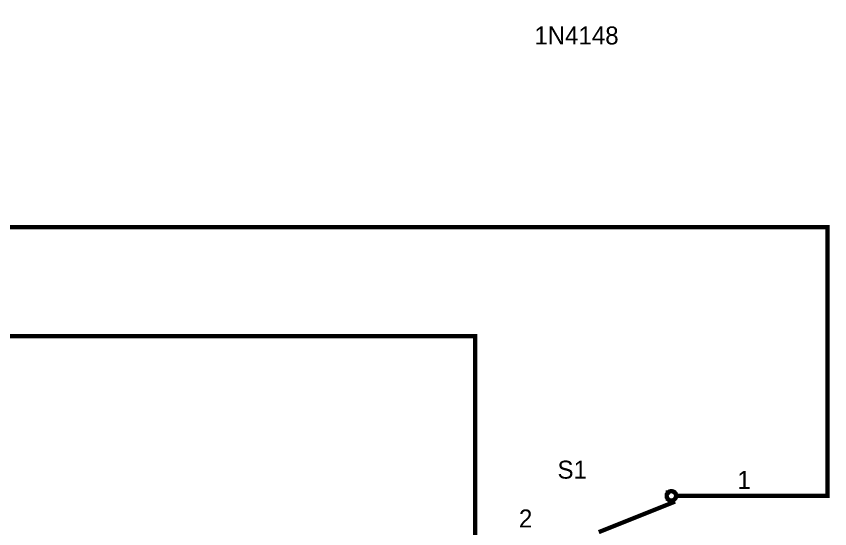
# Model space of a CAD drawing. Header units: inches. Extents: x 0 to 432, y 0 to 280.
# Drawn here: x 173.6 to 230.5, y 70.3 to 106.2 of the extents above; entities that cross this region are included whole.
import ezdxf

# ---------------------------------------------------------------- set-up
doc = ezdxf.new("R2010")
doc.units = ezdxf.units.IN
doc.layers.add('Sheet', color=255, linetype='Continuous')

msp = doc.modelspace()

# ---------------------------------------------------------------- linework, layer by layer
at = {"layer": 'Sheet'}
for points in [[(209.296, 59.945, 0.3, 0.3, 0), (205.747, 59.945, 0.3, 0.3, 0), (205.747, 83.82, 0.3, 0.3, 0), (68.586, 83.82, 0.3, 0.3, 0), (68.586, 167.629, 0.3, 0.3, 0), (81.794, 167.629, 0.3, 0.3, 0)], [(154.951, 91.434, 0.3, 0.3, 0), (230.388, 91.434, 0.3, 0.3, 0), (230.388, 72.646, 0.3, 0.3, 0), (224.536, 72.646, 0.3, 0.3, 0)], [(219.134, 72.646, 0.3, 0.3, 0), (219.134, 72.657, 0.3, 0.3, 0), (219.134, 72.68, 0.3, 0.3, 0), (219.134, 72.691, 0.3, 0.3, 0), (219.146, 72.714, 0.3, 0.3, 0), (219.146, 72.725, 0.3, 0.3, 0), (219.146, 72.747, 0.3, 0.3, 0), (219.157, 72.759, 0.3, 0.3, 0), (219.157, 72.77, 0.3, 0.3, 0), (219.168, 72.792, 0.3, 0.3, 0), (219.179, 72.803, 0.3, 0.3, 0), (219.179, 72.815, 0.3, 0.3, 0), (219.191, 72.826, 0.3, 0.3, 0), (219.202, 72.837, 0.3, 0.3, 0), (219.213, 72.848, 0.3, 0.3, 0), (219.224, 72.86, 0.3, 0.3, 0), (219.224, 72.882, 0.3, 0.3, 0), (219.247, 72.882, 0.3, 0.3, 0), (219.258, 72.893, 0.3, 0.3, 0), (219.269, 72.905, 0.3, 0.3, 0), (219.28, 72.916, 0.3, 0.3, 0), (219.292, 72.927, 0.3, 0.3, 0), (219.303, 72.927, 0.3, 0.3, 0), (219.314, 72.938, 0.3, 0.3, 0), (219.337, 72.949, 0.3, 0.3, 0), (219.348, 72.949, 0.3, 0.3, 0), (219.359, 72.961, 0.3, 0.3, 0), (219.382, 72.961, 0.3, 0.3, 0), (219.393, 72.961, 0.3, 0.3, 0), (219.415, 72.972, 0.3, 0.3, 0), (219.426, 72.972, 0.3, 0.3, 0), (219.449, 72.972, 0.3, 0.3, 0), (219.46, 72.972, 0.3, 0.3, 0)], [(219.46, 72.972, 0.3, 0.3, 0), (219.449, 72.972, 0.3, 0.3, 0), (219.426, 72.972, 0.3, 0.3, 0), (219.415, 72.972, 0.3, 0.3, 0), (219.393, 72.961, 0.3, 0.3, 0), (219.382, 72.961, 0.3, 0.3, 0), (219.359, 72.961, 0.3, 0.3, 0), (219.348, 72.949, 0.3, 0.3, 0), (219.337, 72.949, 0.3, 0.3, 0), (219.314, 72.938, 0.3, 0.3, 0), (219.303, 72.927, 0.3, 0.3, 0), (219.292, 72.927, 0.3, 0.3, 0), (219.28, 72.916, 0.3, 0.3, 0), (219.269, 72.905, 0.3, 0.3, 0), (219.258, 72.893, 0.3, 0.3, 0), (219.247, 72.882, 0.3, 0.3, 0), (219.224, 72.882, 0.3, 0.3, 0), (219.224, 72.86, 0.3, 0.3, 0), (219.213, 72.848, 0.3, 0.3, 0), (219.202, 72.837, 0.3, 0.3, 0), (219.191, 72.826, 0.3, 0.3, 0), (219.179, 72.815, 0.3, 0.3, 0), (219.179, 72.803, 0.3, 0.3, 0), (219.168, 72.792, 0.3, 0.3, 0), (219.157, 72.77, 0.3, 0.3, 0), (219.157, 72.759, 0.3, 0.3, 0), (219.146, 72.747, 0.3, 0.3, 0), (219.146, 72.725, 0.3, 0.3, 0), (219.146, 72.714, 0.3, 0.3, 0), (219.134, 72.691, 0.3, 0.3, 0), (219.134, 72.68, 0.3, 0.3, 0), (219.134, 72.657, 0.3, 0.3, 0), (219.134, 72.646, 0.3, 0.3, 0)], [(219.46, 72.972, 0.3, 0.3, 0), (219.471, 72.972, 0.3, 0.3, 0), (219.494, 72.972, 0.3, 0.3, 0), (219.505, 72.972, 0.3, 0.3, 0), (219.528, 72.961, 0.3, 0.3, 0), (219.539, 72.961, 0.3, 0.3, 0), (219.561, 72.961, 0.3, 0.3, 0), (219.572, 72.949, 0.3, 0.3, 0), (219.584, 72.949, 0.3, 0.3, 0), (219.606, 72.938, 0.3, 0.3, 0), (219.617, 72.927, 0.3, 0.3, 0), (219.629, 72.927, 0.3, 0.3, 0), (219.651, 72.916, 0.3, 0.3, 0), (219.662, 72.905, 0.3, 0.3, 0), (219.674, 72.893, 0.3, 0.3, 0), (219.685, 72.882, 0.3, 0.3, 0), (219.696, 72.882, 0.3, 0.3, 0), (219.707, 72.86, 0.3, 0.3, 0), (219.718, 72.848, 0.3, 0.3, 0), (219.73, 72.837, 0.3, 0.3, 0), (219.741, 72.826, 0.3, 0.3, 0), (219.752, 72.815, 0.3, 0.3, 0), (219.752, 72.803, 0.3, 0.3, 0), (219.763, 72.792, 0.3, 0.3, 0), (219.775, 72.77, 0.3, 0.3, 0), (219.775, 72.759, 0.3, 0.3, 0), (219.786, 72.747, 0.3, 0.3, 0), (219.786, 72.725, 0.3, 0.3, 0), (219.786, 72.714, 0.3, 0.3, 0), (219.797, 72.691, 0.3, 0.3, 0), (219.797, 72.68, 0.3, 0.3, 0), (219.797, 72.657, 0.3, 0.3, 0), (219.797, 72.646, 0.3, 0.3, 0)], [(219.797, 72.646, 0.3, 0.3, 0), (219.797, 72.657, 0.3, 0.3, 0), (219.797, 72.68, 0.3, 0.3, 0), (219.797, 72.691, 0.3, 0.3, 0), (219.786, 72.714, 0.3, 0.3, 0), (219.786, 72.725, 0.3, 0.3, 0), (219.786, 72.747, 0.3, 0.3, 0), (219.775, 72.759, 0.3, 0.3, 0), (219.775, 72.77, 0.3, 0.3, 0), (219.763, 72.792, 0.3, 0.3, 0), (219.752, 72.803, 0.3, 0.3, 0), (219.752, 72.815, 0.3, 0.3, 0), (219.741, 72.826, 0.3, 0.3, 0), (219.73, 72.837, 0.3, 0.3, 0), (219.718, 72.848, 0.3, 0.3, 0), (219.707, 72.86, 0.3, 0.3, 0), (219.696, 72.882, 0.3, 0.3, 0), (219.685, 72.882, 0.3, 0.3, 0), (219.674, 72.893, 0.3, 0.3, 0), (219.662, 72.905, 0.3, 0.3, 0), (219.651, 72.916, 0.3, 0.3, 0), (219.629, 72.927, 0.3, 0.3, 0), (219.617, 72.927, 0.3, 0.3, 0), (219.606, 72.938, 0.3, 0.3, 0), (219.584, 72.949, 0.3, 0.3, 0), (219.572, 72.949, 0.3, 0.3, 0), (219.561, 72.961, 0.3, 0.3, 0), (219.539, 72.961, 0.3, 0.3, 0), (219.528, 72.961, 0.3, 0.3, 0), (219.505, 72.972, 0.3, 0.3, 0), (219.494, 72.972, 0.3, 0.3, 0), (219.471, 72.972, 0.3, 0.3, 0), (219.46, 72.972, 0.3, 0.3, 0)], [(214.384, 70.108, 0.3, 0.3, 0), (219.718, 72.242, 0.3, 0.3, 0)], [(219.46, 72.309, 0.3, 0.3, 0), (219.449, 72.309, 0.3, 0.3, 0), (219.426, 72.309, 0.3, 0.3, 0), (219.415, 72.309, 0.3, 0.3, 0), (219.393, 72.321, 0.3, 0.3, 0), (219.382, 72.321, 0.3, 0.3, 0), (219.359, 72.321, 0.3, 0.3, 0), (219.348, 72.332, 0.3, 0.3, 0), (219.337, 72.332, 0.3, 0.3, 0), (219.314, 72.343, 0.3, 0.3, 0), (219.303, 72.354, 0.3, 0.3, 0), (219.292, 72.354, 0.3, 0.3, 0), (219.28, 72.365, 0.3, 0.3, 0), (219.269, 72.377, 0.3, 0.3, 0), (219.258, 72.388, 0.3, 0.3, 0), (219.247, 72.399, 0.3, 0.3, 0), (219.224, 72.41, 0.3, 0.3, 0), (219.224, 72.422, 0.3, 0.3, 0), (219.213, 72.433, 0.3, 0.3, 0), (219.202, 72.444, 0.3, 0.3, 0), (219.191, 72.455, 0.3, 0.3, 0), (219.179, 72.478, 0.3, 0.3, 0), (219.179, 72.489, 0.3, 0.3, 0), (219.168, 72.5, 0.3, 0.3, 0), (219.157, 72.523, 0.3, 0.3, 0), (219.157, 72.534, 0.3, 0.3, 0), (219.146, 72.545, 0.3, 0.3, 0), (219.146, 72.568, 0.3, 0.3, 0), (219.146, 72.579, 0.3, 0.3, 0), (219.134, 72.601, 0.3, 0.3, 0), (219.134, 72.613, 0.3, 0.3, 0), (219.134, 72.635, 0.3, 0.3, 0), (219.134, 72.646, 0.3, 0.3, 0)], [(219.134, 72.646, 0.3, 0.3, 0), (219.134, 72.646, 0.3, 0.3, 0)], [(219.134, 72.646, 0.3, 0.3, 0), (219.134, 72.635, 0.3, 0.3, 0), (219.134, 72.613, 0.3, 0.3, 0), (219.134, 72.601, 0.3, 0.3, 0), (219.146, 72.579, 0.3, 0.3, 0), (219.146, 72.568, 0.3, 0.3, 0), (219.146, 72.545, 0.3, 0.3, 0), (219.157, 72.534, 0.3, 0.3, 0), (219.157, 72.523, 0.3, 0.3, 0), (219.168, 72.5, 0.3, 0.3, 0), (219.179, 72.489, 0.3, 0.3, 0), (219.179, 72.478, 0.3, 0.3, 0), (219.191, 72.455, 0.3, 0.3, 0), (219.202, 72.444, 0.3, 0.3, 0), (219.213, 72.433, 0.3, 0.3, 0), (219.224, 72.422, 0.3, 0.3, 0), (219.224, 72.41, 0.3, 0.3, 0), (219.247, 72.399, 0.3, 0.3, 0), (219.258, 72.388, 0.3, 0.3, 0), (219.269, 72.377, 0.3, 0.3, 0), (219.28, 72.365, 0.3, 0.3, 0), (219.292, 72.354, 0.3, 0.3, 0), (219.303, 72.354, 0.3, 0.3, 0), (219.314, 72.343, 0.3, 0.3, 0), (219.337, 72.332, 0.3, 0.3, 0), (219.348, 72.332, 0.3, 0.3, 0), (219.359, 72.321, 0.3, 0.3, 0), (219.382, 72.321, 0.3, 0.3, 0), (219.393, 72.321, 0.3, 0.3, 0), (219.415, 72.309, 0.3, 0.3, 0), (219.426, 72.309, 0.3, 0.3, 0), (219.449, 72.309, 0.3, 0.3, 0), (219.46, 72.309, 0.3, 0.3, 0)], [(219.797, 72.646, 0.3, 0.3, 0), (219.797, 72.635, 0.3, 0.3, 0), (219.797, 72.613, 0.3, 0.3, 0), (219.797, 72.601, 0.3, 0.3, 0), (219.786, 72.579, 0.3, 0.3, 0), (219.786, 72.568, 0.3, 0.3, 0), (219.786, 72.545, 0.3, 0.3, 0), (219.775, 72.534, 0.3, 0.3, 0), (219.775, 72.523, 0.3, 0.3, 0), (219.763, 72.5, 0.3, 0.3, 0), (219.752, 72.489, 0.3, 0.3, 0), (219.752, 72.478, 0.3, 0.3, 0), (219.741, 72.455, 0.3, 0.3, 0), (219.73, 72.444, 0.3, 0.3, 0), (219.718, 72.433, 0.3, 0.3, 0), (219.707, 72.422, 0.3, 0.3, 0), (219.696, 72.41, 0.3, 0.3, 0), (219.685, 72.399, 0.3, 0.3, 0), (219.674, 72.388, 0.3, 0.3, 0), (219.662, 72.377, 0.3, 0.3, 0), (219.651, 72.365, 0.3, 0.3, 0), (219.629, 72.354, 0.3, 0.3, 0), (219.617, 72.354, 0.3, 0.3, 0), (219.606, 72.343, 0.3, 0.3, 0), (219.584, 72.332, 0.3, 0.3, 0), (219.572, 72.332, 0.3, 0.3, 0), (219.561, 72.321, 0.3, 0.3, 0), (219.539, 72.321, 0.3, 0.3, 0), (219.528, 72.321, 0.3, 0.3, 0), (219.505, 72.309, 0.3, 0.3, 0), (219.494, 72.309, 0.3, 0.3, 0), (219.471, 72.309, 0.3, 0.3, 0), (219.46, 72.309, 0.3, 0.3, 0)], [(219.46, 72.309, 0.3, 0.3, 0), (219.471, 72.309, 0.3, 0.3, 0), (219.494, 72.309, 0.3, 0.3, 0), (219.505, 72.309, 0.3, 0.3, 0), (219.528, 72.321, 0.3, 0.3, 0), (219.539, 72.321, 0.3, 0.3, 0), (219.561, 72.321, 0.3, 0.3, 0), (219.572, 72.332, 0.3, 0.3, 0), (219.584, 72.332, 0.3, 0.3, 0), (219.606, 72.343, 0.3, 0.3, 0), (219.617, 72.354, 0.3, 0.3, 0), (219.629, 72.354, 0.3, 0.3, 0), (219.651, 72.365, 0.3, 0.3, 0), (219.662, 72.377, 0.3, 0.3, 0), (219.674, 72.388, 0.3, 0.3, 0), (219.685, 72.399, 0.3, 0.3, 0), (219.696, 72.41, 0.3, 0.3, 0), (219.707, 72.422, 0.3, 0.3, 0), (219.718, 72.433, 0.3, 0.3, 0), (219.73, 72.444, 0.3, 0.3, 0), (219.741, 72.455, 0.3, 0.3, 0), (219.752, 72.478, 0.3, 0.3, 0), (219.752, 72.489, 0.3, 0.3, 0), (219.763, 72.5, 0.3, 0.3, 0), (219.775, 72.523, 0.3, 0.3, 0), (219.775, 72.534, 0.3, 0.3, 0), (219.786, 72.545, 0.3, 0.3, 0), (219.786, 72.568, 0.3, 0.3, 0), (219.786, 72.579, 0.3, 0.3, 0), (219.797, 72.601, 0.3, 0.3, 0), (219.797, 72.613, 0.3, 0.3, 0), (219.797, 72.635, 0.3, 0.3, 0), (219.797, 72.646, 0.3, 0.3, 0)], [(219.797, 72.646, 0.3, 0.3, 0), (219.797, 72.646, 0.3, 0.3, 0), (219.797, 72.646, 0.3, 0.3, 0), (219.797, 72.646, 0.3, 0.3, 0), (219.797, 72.646, 0.3, 0.3, 0), (219.797, 72.646, 0.3, 0.3, 0), (219.797, 72.646, 0.3, 0.3, 0), (219.797, 72.646, 0.3, 0.3, 0), (219.797, 72.646, 0.3, 0.3, 0), (219.797, 72.646, 0.3, 0.3, 0), (219.797, 72.646, 0.3, 0.3, 0), (219.797, 72.646, 0.3, 0.3, 0), (219.797, 72.646, 0.3, 0.3, 0), (219.797, 72.646, 0.3, 0.3, 0), (219.797, 72.646, 0.3, 0.3, 0), (219.797, 72.646, 0.3, 0.3, 0), (219.797, 72.646, 0.3, 0.3, 0), (219.797, 72.646, 0.3, 0.3, 0), (219.797, 72.646, 0.3, 0.3, 0), (219.797, 72.646, 0.3, 0.3, 0), (219.797, 72.646, 0.3, 0.3, 0), (219.797, 72.646, 0.3, 0.3, 0), (219.797, 72.646, 0.3, 0.3, 0), (219.797, 72.646, 0.3, 0.3, 0), (219.797, 72.646, 0.3, 0.3, 0), (219.797, 72.646, 0.3, 0.3, 0), (219.797, 72.646, 0.3, 0.3, 0), (219.797, 72.646, 0.3, 0.3, 0), (219.797, 72.646, 0.3, 0.3, 0), (219.797, 72.646, 0.3, 0.3, 0), (219.797, 72.646, 0.3, 0.3, 0), (219.797, 72.646, 0.3, 0.3, 0), (219.797, 72.646, 0.3, 0.3, 0)], [(219.797, 72.646, 0.3, 0.3, 0), (219.797, 72.646, 0.3, 0.3, 0)], [(221.998, 72.646, 0.3, 0.3, 0), (219.842, 72.646, 0.3, 0.3, 0)], [(221.998, 72.646, 0.3, 0.3, 0), (224.536, 72.646, 0.3, 0.3, 0)]]:
    msp.add_lwpolyline(points, format="xyseb", dxfattribs=at)

# ---------------------------------------------------------------- texts
for s, height, p in [('1N4148', 1.2577, (209.88, 104.214)), ('S1', 1.2577, (211.498, 73.848)), ('1', 1.258, (224.076, 73.129)), ('2', 1.258, (208.802, 70.434))]:
    msp.add_text(s, height=height, dxfattribs=at).set_placement(p)

doc.saveas('drawing.dxf')
